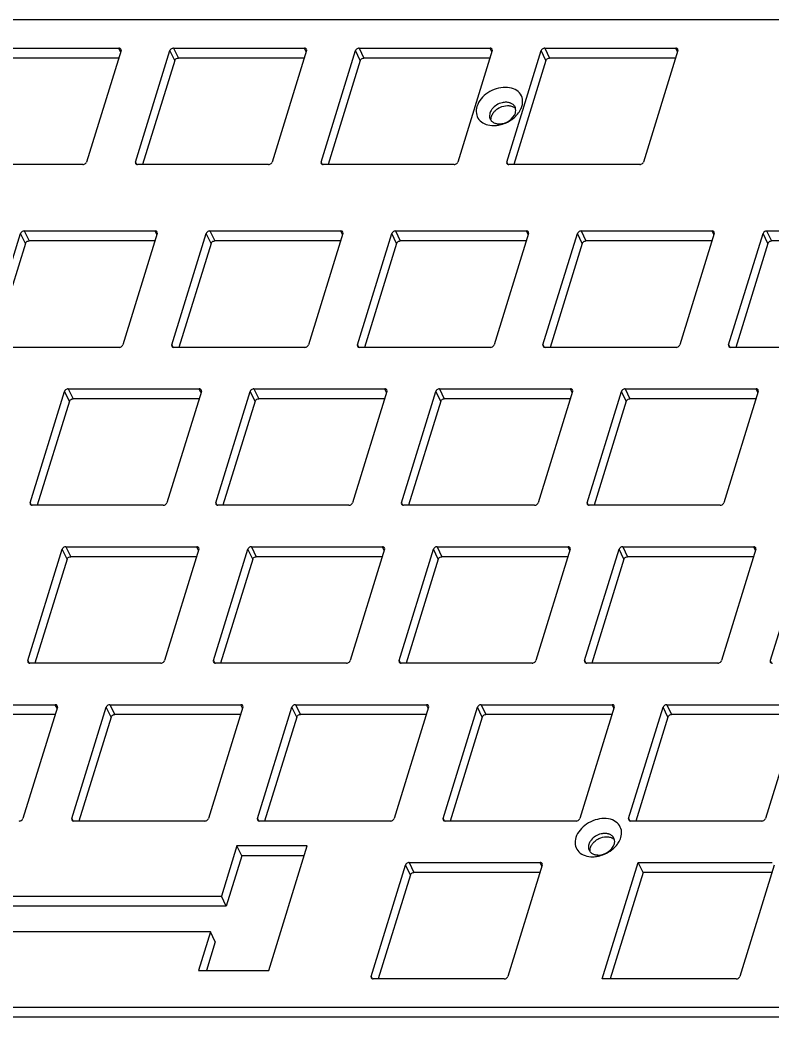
# Model space of a CAD drawing. Header units: inches. Extents: x -1111 to 11437, y -3682 to 971.
# Drawn here: x 8801.1 to 8872, y -3432.1 to -3338.1 of the extents above; entities that cross this region are included whole.
import ezdxf

# ---------------------------------------------------------------- set-up
doc = ezdxf.new("R2010")
doc.units = ezdxf.units.IN
doc.header["$LTSCALE"] = 1.21
doc.header["$MEASUREMENT"] = 0
doc.layers.get('0').update_dxf_attribs({"linetype": 'CONTINUOUS'})

msp = doc.modelspace()

# ---------------------------------------------------------------- linework, layer by layer
at = {"color": 7, "linetype": 'Continuous'}
for p, q in [((9000.573, -3338.107), (8684.095, -3338.107)), ((8798.029, -3340.767), (8810.381, -3340.767)), ((8810.581, -3340.998), (8807.335, -3351.502)), ((8810.548, -3341.106), (8810.381, -3340.767)), ((8811.94, -3351.502), (8815.187, -3340.998)), ((8815.644, -3341.93), (8815.187, -3340.998)), ((8815.53, -3340.767), (8815.987, -3341.699)), ((8815.53, -3340.767), (8827.881, -3340.767)), ((8828.081, -3340.998), (8824.835, -3351.502)), ((8828.048, -3341.106), (8827.881, -3340.767)), ((8829.441, -3351.502), (8832.687, -3340.998)), ((8833.144, -3341.93), (8832.687, -3340.998)), ((8833.03, -3340.767), (8833.487, -3341.699)), ((8833.03, -3340.767), (8845.381, -3340.767)), ((8845.582, -3340.998), (8842.335, -3351.502)), ((8845.548, -3341.106), (8845.381, -3340.767)), ((8846.941, -3351.502), (8850.187, -3340.998)), ((8850.644, -3341.93), (8850.187, -3340.998)), ((8850.53, -3340.767), (8862.881, -3340.767)), ((8850.53, -3340.767), (8850.988, -3341.699)), ((8863.082, -3340.998), (8859.836, -3351.502)), ((8863.048, -3341.106), (8862.881, -3340.767)), ((8810.364, -3341.699), (8798.487, -3341.699)), ((8815.644, -3341.93), (8812.615, -3351.733)), ((8827.865, -3341.699), (8815.987, -3341.699)), ((8833.144, -3341.93), (8830.115, -3351.733)), ((8845.365, -3341.699), (8833.487, -3341.699)), ((8850.644, -3341.93), (8847.615, -3351.733)), ((8862.865, -3341.699), (8850.988, -3341.699)), ((8806.992, -3351.733), (8794.641, -3351.733)), ((8811.94, -3351.502), (8812.042, -3351.709)), ((8824.492, -3351.733), (8812.141, -3351.733)), ((8829.441, -3351.502), (8829.542, -3351.709)), ((8841.992, -3351.733), (8829.641, -3351.733)), ((8846.941, -3351.502), (8847.042, -3351.709)), ((8859.492, -3351.733), (8847.141, -3351.733)), ((8797.864, -3368.738), (8801.11, -3358.233)), ((8801.568, -3359.166), (8801.11, -3358.233)), ((8801.453, -3358.002), (8801.911, -3358.935)), ((8801.453, -3358.002), (8813.805, -3358.002)), ((8814.005, -3358.233), (8810.759, -3368.738)), ((8813.971, -3358.342), (8813.805, -3358.002)), ((8815.364, -3368.738), (8818.61, -3358.233)), ((8819.068, -3359.166), (8818.61, -3358.233)), ((8818.953, -3358.002), (8819.411, -3358.935)), ((8818.953, -3358.002), (8831.305, -3358.002)), ((8831.505, -3358.233), (8828.259, -3368.738)), ((8831.472, -3358.342), (8831.305, -3358.002)), ((8832.864, -3368.738), (8836.11, -3358.233)), ((8836.568, -3359.166), (8836.11, -3358.233)), ((8836.454, -3358.002), (8836.911, -3358.935)), ((8836.454, -3358.002), (8848.805, -3358.002)), ((8849.005, -3358.233), (8845.759, -3368.738)), ((8848.972, -3358.342), (8848.805, -3358.002)), ((8850.365, -3368.738), (8853.611, -3358.233)), ((8854.068, -3359.166), (8853.611, -3358.233)), ((8853.954, -3358.002), (8866.305, -3358.002)), ((8853.954, -3358.002), (8854.411, -3358.935)), ((8866.506, -3358.233), (8863.259, -3368.738)), ((8866.472, -3358.342), (8866.305, -3358.002)), ((8867.865, -3368.738), (8871.111, -3358.233)), ((8871.568, -3359.166), (8871.111, -3358.233)), ((8871.454, -3358.002), (8883.805, -3358.002)), ((8871.454, -3358.002), (8871.912, -3358.935)), ((8801.568, -3359.166), (8798.538, -3368.969)), ((8813.788, -3358.935), (8801.911, -3358.935)), ((8819.068, -3359.166), (8816.039, -3368.969)), ((8831.288, -3358.935), (8819.411, -3358.935)), ((8836.568, -3359.166), (8833.539, -3368.969)), ((8848.789, -3358.935), (8836.911, -3358.935)), ((8854.068, -3359.166), (8851.039, -3368.969)), ((8866.289, -3358.935), (8854.411, -3358.935)), ((8871.568, -3359.166), (8868.539, -3368.969)), ((8883.789, -3358.935), (8871.912, -3358.935)), ((8810.416, -3368.969), (8798.064, -3368.969)), ((8815.364, -3368.738), (8815.466, -3368.945)), ((8827.916, -3368.969), (8815.565, -3368.969)), ((8832.864, -3368.738), (8832.966, -3368.945)), ((8845.416, -3368.969), (8833.065, -3368.969)), ((8850.365, -3368.738), (8850.466, -3368.945)), ((8862.916, -3368.969), (8850.565, -3368.969)), ((8867.865, -3368.738), (8867.966, -3368.945)), ((8880.416, -3368.969), (8868.065, -3368.969)), ((8802.015, -3383.621), (8805.261, -3373.117)), ((8805.719, -3374.049), (8805.261, -3373.117)), ((8805.604, -3372.886), (8806.062, -3373.818)), ((8805.604, -3372.886), (8817.956, -3372.886)), ((8818.156, -3373.117), (8814.91, -3383.621)), ((8818.122, -3373.225), (8817.956, -3372.886)), ((8819.515, -3383.621), (8822.761, -3373.117)), ((8823.219, -3374.049), (8822.761, -3373.117)), ((8823.104, -3372.886), (8823.562, -3373.818)), ((8823.104, -3372.886), (8835.456, -3372.886)), ((8835.656, -3373.117), (8832.41, -3383.621)), ((8835.622, -3373.225), (8835.456, -3372.886)), ((8837.015, -3383.621), (8840.261, -3373.117)), ((8840.719, -3374.049), (8840.261, -3373.117)), ((8840.604, -3372.886), (8852.956, -3372.886)), ((8840.604, -3372.886), (8841.062, -3373.818)), ((8853.156, -3373.117), (8849.91, -3383.621)), ((8853.123, -3373.225), (8852.956, -3372.886)), ((8854.515, -3383.621), (8857.761, -3373.117)), ((8858.219, -3374.049), (8857.761, -3373.117)), ((8858.105, -3372.886), (8870.456, -3372.886)), ((8858.105, -3372.886), (8858.562, -3373.818)), ((8870.656, -3373.117), (8867.41, -3383.621)), ((8870.623, -3373.225), (8870.456, -3372.886)), ((8805.719, -3374.049), (8802.689, -3383.852)), ((8817.939, -3373.818), (8806.062, -3373.818)), ((8823.219, -3374.049), (8820.189, -3383.852)), ((8835.439, -3373.818), (8823.562, -3373.818)), ((8840.719, -3374.049), (8837.69, -3383.852)), ((8852.939, -3373.818), (8841.062, -3373.818)), ((8858.219, -3374.049), (8855.19, -3383.852)), ((8870.44, -3373.818), (8858.562, -3373.818)), ((8802.015, -3383.621), (8802.116, -3383.828)), ((8819.515, -3383.621), (8819.616, -3383.828)), ((8837.015, -3383.621), (8837.117, -3383.828)), ((8854.515, -3383.621), (8854.617, -3383.828)), ((8814.567, -3383.852), (8802.215, -3383.852)), ((8832.067, -3383.852), (8819.715, -3383.852)), ((8849.567, -3383.852), (8837.216, -3383.852)), ((8867.067, -3383.852), (8854.716, -3383.852)), ((8801.791, -3398.504), (8805.037, -3388)), ((8805.494, -3388.932), (8805.037, -3388)), ((8805.38, -3387.769), (8805.837, -3388.701)), ((8805.38, -3387.769), (8817.731, -3387.769)), ((8817.932, -3388), (8814.686, -3398.504)), ((8817.898, -3388.109), (8817.731, -3387.769)), ((8819.291, -3398.504), (8822.537, -3388)), ((8822.995, -3388.932), (8822.537, -3388)), ((8822.88, -3387.769), (8835.231, -3387.769)), ((8822.88, -3387.769), (8823.338, -3388.701)), ((8835.432, -3388), (8832.186, -3398.504)), ((8835.398, -3388.109), (8835.231, -3387.769)), ((8836.791, -3398.504), (8840.037, -3388)), ((8840.495, -3388.932), (8840.037, -3388)), ((8840.38, -3387.769), (8852.732, -3387.769)), ((8840.38, -3387.769), (8840.838, -3388.701)), ((8852.932, -3388), (8849.686, -3398.504)), ((8852.898, -3388.109), (8852.732, -3387.769)), ((8854.291, -3398.504), (8857.537, -3388)), ((8857.995, -3388.932), (8857.537, -3388)), ((8857.88, -3387.769), (8870.232, -3387.769)), ((8857.88, -3387.769), (8858.338, -3388.701)), ((8870.432, -3388), (8867.186, -3398.504)), ((8870.399, -3388.109), (8870.232, -3387.769)), ((8875.037, -3388), (8871.791, -3398.504)), ((8805.494, -3388.932), (8802.465, -3398.735)), ((8817.715, -3388.701), (8805.837, -3388.701)), ((8822.995, -3388.932), (8819.965, -3398.735)), ((8835.215, -3388.701), (8823.338, -3388.701)), ((8840.495, -3388.932), (8837.465, -3398.735)), ((8852.715, -3388.701), (8840.838, -3388.701)), ((8857.995, -3388.932), (8854.965, -3398.735)), ((8870.215, -3388.701), (8858.338, -3388.701)), ((8801.791, -3398.504), (8801.892, -3398.711)), ((8814.342, -3398.735), (8801.991, -3398.735)), ((8819.291, -3398.504), (8819.392, -3398.711)), ((8831.843, -3398.735), (8819.491, -3398.735)), ((8836.791, -3398.504), (8836.892, -3398.711)), ((8849.343, -3398.735), (8836.991, -3398.735)), ((8854.291, -3398.504), (8854.393, -3398.711)), ((8866.843, -3398.735), (8854.491, -3398.735)), ((8871.791, -3398.504), (8871.893, -3398.711)), ((8792.031, -3402.652), (8804.382, -3402.652)), ((8804.582, -3402.883), (8801.336, -3413.387)), ((8804.549, -3402.992), (8804.382, -3402.652)), ((8805.941, -3413.387), (8809.188, -3402.883)), ((8809.645, -3403.815), (8809.188, -3402.883)), ((8809.531, -3402.652), (8809.988, -3403.584)), ((8809.531, -3402.652), (8821.882, -3402.652)), ((8822.082, -3402.883), (8818.836, -3413.387)), ((8822.049, -3402.992), (8821.882, -3402.652)), ((8823.442, -3413.387), (8826.688, -3402.883)), ((8827.145, -3403.815), (8826.688, -3402.883)), ((8827.031, -3402.652), (8839.382, -3402.652)), ((8827.031, -3402.652), (8827.488, -3403.584)), ((8839.583, -3402.883), (8836.337, -3413.387)), ((8839.549, -3402.992), (8839.382, -3402.652)), ((8840.942, -3413.387), (8844.188, -3402.883)), ((8844.645, -3403.815), (8844.188, -3402.883)), ((8844.531, -3402.652), (8856.882, -3402.652)), ((8844.531, -3402.652), (8844.989, -3403.584)), ((8857.083, -3402.883), (8853.837, -3413.387)), ((8857.049, -3402.992), (8856.882, -3402.652)), ((8858.442, -3413.387), (8861.688, -3402.883)), ((8862.146, -3403.815), (8861.688, -3402.883)), ((8862.031, -3402.652), (8874.383, -3402.652)), ((8862.031, -3402.652), (8862.489, -3403.584)), ((8874.583, -3402.883), (8871.337, -3413.387)), ((8804.366, -3403.584), (8792.488, -3403.584)), ((8809.645, -3403.815), (8806.616, -3413.619)), ((8821.866, -3403.584), (8809.988, -3403.584)), ((8827.145, -3403.815), (8824.116, -3413.619)), ((8839.366, -3403.584), (8827.488, -3403.584)), ((8844.645, -3403.815), (8841.616, -3413.619)), ((8856.866, -3403.584), (8844.989, -3403.584)), ((8862.146, -3403.815), (8859.116, -3413.619)), ((8874.366, -3403.584), (8862.489, -3403.584)), ((8805.941, -3413.387), (8806.043, -3413.594)), ((8818.493, -3413.619), (8806.142, -3413.619)), ((8823.442, -3413.387), (8823.543, -3413.594)), ((8835.993, -3413.619), (8823.642, -3413.619)), ((8840.942, -3413.387), (8841.043, -3413.594)), ((8853.494, -3413.619), (8841.142, -3413.619)), ((8858.442, -3413.387), (8858.543, -3413.594)), ((8870.994, -3413.619), (8858.642, -3413.619)), ((8821.516, -3415.969), (8820.051, -3420.708)), ((8828.147, -3415.969), (8821.516, -3415.969)), ((8821.973, -3416.901), (8821.516, -3415.969)), ((8824.516, -3427.718), (8828.147, -3415.969)), ((8821.973, -3416.901), (8820.509, -3421.64)), ((8827.859, -3416.901), (8821.973, -3416.901)), ((8837.744, -3417.535), (8850.096, -3417.535)), ((8837.744, -3417.535), (8838.202, -3418.468)), ((8850.262, -3417.875), (8850.096, -3417.535)), ((8855.959, -3428.502), (8859.348, -3417.535)), ((8859.348, -3417.535), (8871.971, -3417.535)), ((8859.805, -3418.468), (8859.348, -3417.535)), ((8834.155, -3428.271), (8837.401, -3417.766)), ((8837.859, -3418.699), (8837.401, -3417.766)), ((8850.079, -3418.468), (8838.202, -3418.468)), ((8850.296, -3417.766), (8847.05, -3428.271)), ((8859.805, -3418.468), (8856.705, -3428.502)), ((8871.954, -3418.468), (8859.805, -3418.468)), ((8872.171, -3417.766), (8868.925, -3428.271)), ((8837.859, -3418.699), (8834.829, -3428.502)), ((8783.761, -3420.708), (8820.051, -3420.708)), ((8820.509, -3421.64), (8820.051, -3420.708)), ((8820.509, -3421.64), (8784.219, -3421.64)), ((8819.01, -3424.076), (8782.721, -3424.076)), ((8819.01, -3424.076), (8817.885, -3427.718)), ((8819.468, -3425.008), (8819.01, -3424.076)), ((8819.468, -3425.008), (8818.63, -3427.718)), ((8817.885, -3427.718), (8824.516, -3427.718)), ((8834.155, -3428.271), (8834.256, -3428.477)), ((8846.707, -3428.502), (8834.355, -3428.502)), ((8868.582, -3428.502), (8855.959, -3428.502)), ((8655.338, -3431.167), (8971.815, -3431.167)), ((8972.273, -3432.099), (8655.795, -3432.099))]:
    msp.add_line(p, q, dxfattribs=at)
for centre in [(8846.015, -3347.151), (8855.342, -3416.074)]:
    msp.add_arc(centre, 0.691, 206.2212, 221.04856, dxfattribs=at)
for points, knots in [([(8810.574, -3340.868), (8810.559, -3340.836), (8810.499, -3340.78), (8810.422, -3340.767), (8810.381, -3340.767)], [0, 0, 0, 0, 0.463693, 1, 1, 1, 1]), ([(8815.53, -3340.767), (8815.493, -3340.767), (8815.352, -3340.79), (8815.218, -3340.897), (8815.187, -3340.998)], [0, 0, 0, 0, 0.259097, 1, 1, 1, 1]), ([(8828.075, -3340.868), (8828.059, -3340.836), (8827.999, -3340.78), (8827.922, -3340.767), (8827.881, -3340.767)], [0, 0, 0, 0, 0.463693, 1, 1, 1, 1]), ([(8833.03, -3340.767), (8832.993, -3340.767), (8832.852, -3340.79), (8832.718, -3340.897), (8832.687, -3340.998)], [0, 0, 0, 0, 0.259097, 1, 1, 1, 1]), ([(8845.575, -3340.868), (8845.559, -3340.836), (8845.5, -3340.78), (8845.422, -3340.767), (8845.381, -3340.767)], [0, 0, 0, 0, 0.463693, 1, 1, 1, 1]), ([(8850.53, -3340.767), (8850.493, -3340.767), (8850.353, -3340.79), (8850.218, -3340.897), (8850.187, -3340.998)], [0, 0, 0, 0, 0.259097, 1, 1, 1, 1]), ([(8863.075, -3340.868), (8863.059, -3340.836), (8863, -3340.78), (8862.922, -3340.767), (8862.881, -3340.767)], [0, 0, 0, 0, 0.463693, 1, 1, 1, 1]), ([(8815.644, -3341.93), (8815.654, -3341.898), (8815.726, -3341.772), (8815.878, -3341.699), (8815.987, -3341.699)], [0, 0, 0, 0, 0.23471, 1, 1, 1, 1]), ([(8833.144, -3341.93), (8833.154, -3341.898), (8833.226, -3341.772), (8833.378, -3341.699), (8833.487, -3341.699)], [0, 0, 0, 0, 0.23471, 1, 1, 1, 1]), ([(8850.644, -3341.93), (8850.654, -3341.898), (8850.726, -3341.772), (8850.878, -3341.699), (8850.988, -3341.699)], [0, 0, 0, 0, 0.23471, 1, 1, 1, 1]), ([(8848.376, -3346.262), (8848.444, -3346.041), (8848.493, -3345.576), (8848.187, -3344.935), (8847.57, -3344.536), (8846.785, -3344.415), (8845.936, -3344.562), (8844.914, -3345.052), (8844.299, -3345.743), (8844.139, -3346.262)], [0, 0, 0, 0, 0.11158, 0.216046, 0.327089, 0.453024, 0.592442, 0.737252, 1, 1, 1, 1]), ([(8846.877, -3345.865), (8846.756, -3345.865), (8846.268, -3345.927), (8845.806, -3346.205), (8845.577, -3346.493)], [0, 0, 0, 0, 0.247268, 1, 1, 1, 1]), ([(8847.312, -3345.942), (8847.279, -3345.929), (8847.138, -3345.883), (8846.989, -3345.865), (8846.877, -3345.865)], [0, 0, 0, 0, 0.239429, 1, 1, 1, 1]), ([(8847.73, -3346.31), (8847.689, -3346.229), (8847.57, -3346.075), (8847.402, -3345.978), (8847.312, -3345.942)], [0, 0, 0, 0, 0.483209, 1, 1, 1, 1]), ([(8844.139, -3346.262), (8844.074, -3346.472), (8844.023, -3346.912), (8844.286, -3347.53), (8844.84, -3347.941), (8845.298, -3348.042), (8845.54, -3348.058)], [0, 0, 0, 0, 0.249051, 0.481731, 0.725689, 1, 1, 1, 1]), ([(8845.365, -3346.883), (8845.355, -3346.916), (8845.323, -3347.043), (8845.319, -3347.178), (8845.336, -3347.273)], [0, 0, 0, 0, 0.260925, 1, 1, 1, 1]), ([(8845.577, -3346.493), (8845.553, -3346.524), (8845.465, -3346.644), (8845.397, -3346.779), (8845.365, -3346.883)], [0, 0, 0, 0, 0.262303, 1, 1, 1, 1]), ([(8845.518, -3347.194), (8845.528, -3347.16), (8845.58, -3347.02), (8845.66, -3346.891), (8845.731, -3346.802)], [0, 0, 0, 0, 0.238015, 1, 1, 1, 1]), ([(8845.731, -3346.802), (8845.756, -3346.771), (8845.863, -3346.648), (8845.989, -3346.543), (8846.091, -3346.474)], [0, 0, 0, 0, 0.243595, 1, 1, 1, 1]), ([(8846.091, -3346.474), (8846.161, -3346.427), (8846.447, -3346.263), (8846.78, -3346.177), (8847.025, -3346.176)], [0, 0, 0, 0, 0.256059, 1, 1, 1, 1]), ([(8846.248, -3347.901), (8846.576, -3347.901), (8847.214, -3347.692), (8847.669, -3347.176), (8847.76, -3346.883)], [0, 0, 0, 0, 0.516982, 1, 1, 1, 1]), ([(8847.025, -3346.176), (8847.064, -3346.176), (8847.211, -3346.181), (8847.358, -3346.212), (8847.459, -3346.251)], [0, 0, 0, 0, 0.261912, 1, 1, 1, 1]), ([(8847.459, -3346.251), (8847.491, -3346.264), (8847.61, -3346.317), (8847.717, -3346.397), (8847.78, -3346.469)], [0, 0, 0, 0, 0.261757, 1, 1, 1, 1]), ([(8847.523, -3347.419), (8847.574, -3347.38), (8847.771, -3347.218), (8847.946, -3347.03), (8848.058, -3346.878)], [0, 0, 0, 0, 0.256573, 1, 1, 1, 1]), ([(8847.76, -3346.883), (8847.77, -3346.851), (8847.802, -3346.724), (8847.806, -3346.589), (8847.789, -3346.493)], [0, 0, 0, 0, 0.260925, 1, 1, 1, 1]), ([(8848.058, -3346.878), (8848.094, -3346.829), (8848.224, -3346.637), (8848.325, -3346.425), (8848.376, -3346.262)], [0, 0, 0, 0, 0.261044, 1, 1, 1, 1]), ([(8845.494, -3347.604), (8845.515, -3347.628), (8845.607, -3347.72), (8845.722, -3347.788), (8845.814, -3347.824)], [0, 0, 0, 0, 0.241096, 1, 1, 1, 1]), ([(8845.814, -3347.824), (8845.846, -3347.837), (8845.987, -3347.884), (8846.136, -3347.901), (8846.248, -3347.901)], [0, 0, 0, 0, 0.239429, 1, 1, 1, 1]), ([(8846.077, -3348.036), (8846.141, -3348.027), (8846.4, -3347.98), (8846.652, -3347.899), (8846.835, -3347.822)], [0, 0, 0, 0, 0.245998, 1, 1, 1, 1]), ([(8845.54, -3348.058), (8845.584, -3348.061), (8845.763, -3348.068), (8845.943, -3348.055), (8846.077, -3348.036)], [0, 0, 0, 0, 0.244279, 1, 1, 1, 1]), ([(8806.992, -3351.733), (8807.029, -3351.733), (8807.169, -3351.71), (8807.304, -3351.603), (8807.335, -3351.502)], [0, 0, 0, 0, 0.259097, 1, 1, 1, 1]), ([(8824.492, -3351.733), (8824.529, -3351.733), (8824.67, -3351.71), (8824.804, -3351.603), (8824.835, -3351.502)], [0, 0, 0, 0, 0.259097, 1, 1, 1, 1]), ([(8841.992, -3351.733), (8842.029, -3351.733), (8842.17, -3351.71), (8842.304, -3351.603), (8842.335, -3351.502)], [0, 0, 0, 0, 0.259097, 1, 1, 1, 1]), ([(8859.492, -3351.733), (8859.529, -3351.733), (8859.67, -3351.71), (8859.804, -3351.603), (8859.836, -3351.502)], [0, 0, 0, 0, 0.259097, 1, 1, 1, 1]), ([(8801.453, -3358.002), (8801.416, -3358.002), (8801.276, -3358.026), (8801.141, -3358.133), (8801.11, -3358.233)], [0, 0, 0, 0, 0.259097, 1, 1, 1, 1]), ([(8813.998, -3358.103), (8813.983, -3358.072), (8813.923, -3358.016), (8813.845, -3358.002), (8813.805, -3358.002)], [0, 0, 0, 0, 0.463693, 1, 1, 1, 1]), ([(8818.953, -3358.002), (8818.917, -3358.002), (8818.776, -3358.026), (8818.641, -3358.133), (8818.61, -3358.233)], [0, 0, 0, 0, 0.259097, 1, 1, 1, 1]), ([(8831.498, -3358.103), (8831.483, -3358.072), (8831.423, -3358.016), (8831.345, -3358.002), (8831.305, -3358.002)], [0, 0, 0, 0, 0.463693, 1, 1, 1, 1]), ([(8836.454, -3358.002), (8836.417, -3358.002), (8836.276, -3358.026), (8836.142, -3358.133), (8836.11, -3358.233)], [0, 0, 0, 0, 0.259097, 1, 1, 1, 1]), ([(8848.998, -3358.103), (8848.983, -3358.072), (8848.923, -3358.016), (8848.846, -3358.002), (8848.805, -3358.002)], [0, 0, 0, 0, 0.463693, 1, 1, 1, 1]), ([(8853.954, -3358.002), (8853.917, -3358.002), (8853.776, -3358.026), (8853.642, -3358.133), (8853.611, -3358.233)], [0, 0, 0, 0, 0.259097, 1, 1, 1, 1]), ([(8866.499, -3358.103), (8866.483, -3358.072), (8866.424, -3358.016), (8866.346, -3358.002), (8866.305, -3358.002)], [0, 0, 0, 0, 0.463693, 1, 1, 1, 1]), ([(8871.454, -3358.002), (8871.417, -3358.002), (8871.277, -3358.026), (8871.142, -3358.133), (8871.111, -3358.233)], [0, 0, 0, 0, 0.259097, 1, 1, 1, 1]), ([(8801.568, -3359.166), (8801.578, -3359.134), (8801.649, -3359.008), (8801.802, -3358.935), (8801.911, -3358.935)], [0, 0, 0, 0, 0.23471, 1, 1, 1, 1]), ([(8819.068, -3359.166), (8819.078, -3359.134), (8819.15, -3359.008), (8819.302, -3358.935), (8819.411, -3358.935)], [0, 0, 0, 0, 0.23471, 1, 1, 1, 1]), ([(8836.568, -3359.166), (8836.578, -3359.134), (8836.65, -3359.008), (8836.802, -3358.935), (8836.911, -3358.935)], [0, 0, 0, 0, 0.23471, 1, 1, 1, 1]), ([(8854.068, -3359.166), (8854.078, -3359.134), (8854.15, -3359.008), (8854.302, -3358.935), (8854.411, -3358.935)], [0, 0, 0, 0, 0.23471, 1, 1, 1, 1]), ([(8871.568, -3359.166), (8871.578, -3359.134), (8871.65, -3359.008), (8871.802, -3358.935), (8871.912, -3358.935)], [0, 0, 0, 0, 0.23471, 1, 1, 1, 1]), ([(8810.416, -3368.969), (8810.453, -3368.969), (8810.593, -3368.946), (8810.728, -3368.839), (8810.759, -3368.738)], [0, 0, 0, 0, 0.259097, 1, 1, 1, 1]), ([(8827.916, -3368.969), (8827.953, -3368.969), (8828.093, -3368.946), (8828.228, -3368.839), (8828.259, -3368.738)], [0, 0, 0, 0, 0.259097, 1, 1, 1, 1]), ([(8845.416, -3368.969), (8845.453, -3368.969), (8845.593, -3368.946), (8845.728, -3368.839), (8845.759, -3368.738)], [0, 0, 0, 0, 0.259097, 1, 1, 1, 1]), ([(8862.916, -3368.969), (8862.953, -3368.969), (8863.094, -3368.946), (8863.228, -3368.839), (8863.259, -3368.738)], [0, 0, 0, 0, 0.259097, 1, 1, 1, 1]), ([(8805.604, -3372.886), (8805.567, -3372.886), (8805.427, -3372.909), (8805.292, -3373.016), (8805.261, -3373.117)], [0, 0, 0, 0, 0.259097, 1, 1, 1, 1]), ([(8818.149, -3372.987), (8818.134, -3372.955), (8818.074, -3372.899), (8817.996, -3372.886), (8817.956, -3372.886)], [0, 0, 0, 0, 0.463693, 1, 1, 1, 1]), ([(8823.104, -3372.886), (8823.067, -3372.886), (8822.927, -3372.909), (8822.792, -3373.016), (8822.761, -3373.117)], [0, 0, 0, 0, 0.259097, 1, 1, 1, 1]), ([(8835.649, -3372.987), (8835.634, -3372.955), (8835.574, -3372.899), (8835.496, -3372.886), (8835.456, -3372.886)], [0, 0, 0, 0, 0.463693, 1, 1, 1, 1]), ([(8840.604, -3372.886), (8840.568, -3372.886), (8840.427, -3372.909), (8840.292, -3373.016), (8840.261, -3373.117)], [0, 0, 0, 0, 0.259097, 1, 1, 1, 1]), ([(8853.149, -3372.987), (8853.134, -3372.955), (8853.074, -3372.899), (8852.996, -3372.886), (8852.956, -3372.886)], [0, 0, 0, 0, 0.463693, 1, 1, 1, 1]), ([(8858.105, -3372.886), (8858.068, -3372.886), (8857.927, -3372.909), (8857.793, -3373.016), (8857.761, -3373.117)], [0, 0, 0, 0, 0.259097, 1, 1, 1, 1]), ([(8870.649, -3372.987), (8870.634, -3372.955), (8870.574, -3372.899), (8870.497, -3372.886), (8870.456, -3372.886)], [0, 0, 0, 0, 0.463693, 1, 1, 1, 1]), ([(8805.719, -3374.049), (8805.728, -3374.017), (8805.8, -3373.891), (8805.952, -3373.818), (8806.062, -3373.818)], [0, 0, 0, 0, 0.23471, 1, 1, 1, 1]), ([(8823.219, -3374.049), (8823.229, -3374.017), (8823.3, -3373.891), (8823.453, -3373.818), (8823.562, -3373.818)], [0, 0, 0, 0, 0.23471, 1, 1, 1, 1]), ([(8840.719, -3374.049), (8840.729, -3374.017), (8840.801, -3373.891), (8840.953, -3373.818), (8841.062, -3373.818)], [0, 0, 0, 0, 0.23471, 1, 1, 1, 1]), ([(8858.219, -3374.049), (8858.229, -3374.017), (8858.301, -3373.891), (8858.453, -3373.818), (8858.562, -3373.818)], [0, 0, 0, 0, 0.23471, 1, 1, 1, 1]), ([(8814.567, -3383.852), (8814.604, -3383.852), (8814.744, -3383.829), (8814.879, -3383.722), (8814.91, -3383.621)], [0, 0, 0, 0, 0.259097, 1, 1, 1, 1]), ([(8832.067, -3383.852), (8832.104, -3383.852), (8832.244, -3383.829), (8832.379, -3383.722), (8832.41, -3383.621)], [0, 0, 0, 0, 0.259097, 1, 1, 1, 1]), ([(8849.567, -3383.852), (8849.604, -3383.852), (8849.744, -3383.829), (8849.879, -3383.722), (8849.91, -3383.621)], [0, 0, 0, 0, 0.259097, 1, 1, 1, 1]), ([(8867.067, -3383.852), (8867.104, -3383.852), (8867.244, -3383.829), (8867.379, -3383.722), (8867.41, -3383.621)], [0, 0, 0, 0, 0.259097, 1, 1, 1, 1]), ([(8805.38, -3387.769), (8805.343, -3387.769), (8805.203, -3387.792), (8805.068, -3387.899), (8805.037, -3388)], [0, 0, 0, 0, 0.259097, 1, 1, 1, 1]), ([(8817.925, -3387.87), (8817.909, -3387.838), (8817.85, -3387.783), (8817.772, -3387.769), (8817.731, -3387.769)], [0, 0, 0, 0, 0.463693, 1, 1, 1, 1]), ([(8822.88, -3387.769), (8822.843, -3387.769), (8822.703, -3387.792), (8822.568, -3387.899), (8822.537, -3388)], [0, 0, 0, 0, 0.259097, 1, 1, 1, 1]), ([(8835.425, -3387.87), (8835.41, -3387.838), (8835.35, -3387.783), (8835.272, -3387.769), (8835.231, -3387.769)], [0, 0, 0, 0, 0.463693, 1, 1, 1, 1]), ([(8840.38, -3387.769), (8840.343, -3387.769), (8840.203, -3387.792), (8840.068, -3387.899), (8840.037, -3388)], [0, 0, 0, 0, 0.259097, 1, 1, 1, 1]), ([(8852.925, -3387.87), (8852.91, -3387.838), (8852.85, -3387.783), (8852.772, -3387.769), (8852.732, -3387.769)], [0, 0, 0, 0, 0.463693, 1, 1, 1, 1]), ([(8857.88, -3387.769), (8857.843, -3387.769), (8857.703, -3387.792), (8857.568, -3387.899), (8857.537, -3388)], [0, 0, 0, 0, 0.259097, 1, 1, 1, 1]), ([(8870.425, -3387.87), (8870.41, -3387.838), (8870.35, -3387.783), (8870.272, -3387.769), (8870.232, -3387.769)], [0, 0, 0, 0, 0.463693, 1, 1, 1, 1]), ([(8805.494, -3388.932), (8805.504, -3388.9), (8805.576, -3388.774), (8805.728, -3388.701), (8805.837, -3388.701)], [0, 0, 0, 0, 0.23471, 1, 1, 1, 1]), ([(8822.995, -3388.932), (8823.004, -3388.9), (8823.076, -3388.774), (8823.228, -3388.701), (8823.338, -3388.701)], [0, 0, 0, 0, 0.23471, 1, 1, 1, 1]), ([(8840.495, -3388.932), (8840.505, -3388.9), (8840.576, -3388.774), (8840.729, -3388.701), (8840.838, -3388.701)], [0, 0, 0, 0, 0.23471, 1, 1, 1, 1]), ([(8857.995, -3388.932), (8858.005, -3388.9), (8858.077, -3388.774), (8858.229, -3388.701), (8858.338, -3388.701)], [0, 0, 0, 0, 0.23471, 1, 1, 1, 1]), ([(8814.342, -3398.735), (8814.379, -3398.735), (8814.52, -3398.712), (8814.654, -3398.605), (8814.686, -3398.504)], [0, 0, 0, 0, 0.259097, 1, 1, 1, 1]), ([(8831.843, -3398.735), (8831.879, -3398.735), (8832.02, -3398.712), (8832.155, -3398.605), (8832.186, -3398.504)], [0, 0, 0, 0, 0.259097, 1, 1, 1, 1]), ([(8849.343, -3398.735), (8849.38, -3398.735), (8849.52, -3398.712), (8849.655, -3398.605), (8849.686, -3398.504)], [0, 0, 0, 0, 0.259097, 1, 1, 1, 1]), ([(8866.843, -3398.735), (8866.88, -3398.735), (8867.02, -3398.712), (8867.155, -3398.605), (8867.186, -3398.504)], [0, 0, 0, 0, 0.259097, 1, 1, 1, 1]), ([(8804.575, -3402.753), (8804.56, -3402.722), (8804.5, -3402.666), (8804.423, -3402.652), (8804.382, -3402.652)], [0, 0, 0, 0, 0.463693, 1, 1, 1, 1]), ([(8809.531, -3402.652), (8809.494, -3402.652), (8809.353, -3402.675), (8809.219, -3402.782), (8809.188, -3402.883)], [0, 0, 0, 0, 0.259097, 1, 1, 1, 1]), ([(8822.076, -3402.753), (8822.06, -3402.722), (8822, -3402.666), (8821.923, -3402.652), (8821.882, -3402.652)], [0, 0, 0, 0, 0.463693, 1, 1, 1, 1]), ([(8827.031, -3402.652), (8826.994, -3402.652), (8826.854, -3402.675), (8826.719, -3402.782), (8826.688, -3402.883)], [0, 0, 0, 0, 0.259097, 1, 1, 1, 1]), ([(8839.576, -3402.753), (8839.56, -3402.722), (8839.501, -3402.666), (8839.423, -3402.652), (8839.382, -3402.652)], [0, 0, 0, 0, 0.463693, 1, 1, 1, 1]), ([(8844.531, -3402.652), (8844.494, -3402.652), (8844.354, -3402.675), (8844.219, -3402.782), (8844.188, -3402.883)], [0, 0, 0, 0, 0.259097, 1, 1, 1, 1]), ([(8857.076, -3402.753), (8857.06, -3402.722), (8857.001, -3402.666), (8856.923, -3402.652), (8856.882, -3402.652)], [0, 0, 0, 0, 0.463693, 1, 1, 1, 1]), ([(8862.031, -3402.652), (8861.994, -3402.652), (8861.854, -3402.675), (8861.719, -3402.782), (8861.688, -3402.883)], [0, 0, 0, 0, 0.259097, 1, 1, 1, 1]), ([(8809.645, -3403.815), (8809.655, -3403.783), (8809.727, -3403.657), (8809.879, -3403.584), (8809.988, -3403.584)], [0, 0, 0, 0, 0.23471, 1, 1, 1, 1]), ([(8827.145, -3403.815), (8827.155, -3403.783), (8827.227, -3403.657), (8827.379, -3403.584), (8827.488, -3403.584)], [0, 0, 0, 0, 0.23471, 1, 1, 1, 1]), ([(8844.645, -3403.815), (8844.655, -3403.783), (8844.727, -3403.657), (8844.879, -3403.584), (8844.989, -3403.584)], [0, 0, 0, 0, 0.23471, 1, 1, 1, 1]), ([(8862.146, -3403.815), (8862.156, -3403.783), (8862.227, -3403.657), (8862.379, -3403.584), (8862.489, -3403.584)], [0, 0, 0, 0, 0.23471, 1, 1, 1, 1]), ([(8800.993, -3413.619), (8801.03, -3413.619), (8801.17, -3413.595), (8801.305, -3413.488), (8801.336, -3413.387)], [0, 0, 0, 0, 0.259097, 1, 1, 1, 1]), ([(8818.493, -3413.619), (8818.53, -3413.619), (8818.671, -3413.595), (8818.805, -3413.488), (8818.836, -3413.387)], [0, 0, 0, 0, 0.259097, 1, 1, 1, 1]), ([(8835.993, -3413.619), (8836.03, -3413.619), (8836.171, -3413.595), (8836.305, -3413.488), (8836.337, -3413.387)], [0, 0, 0, 0, 0.259097, 1, 1, 1, 1]), ([(8857.702, -3415.185), (8857.77, -3414.965), (8857.819, -3414.5), (8857.513, -3413.858), (8856.896, -3413.459), (8856.111, -3413.339), (8855.262, -3413.486), (8854.241, -3413.976), (8853.626, -3414.667), (8853.465, -3415.185)], [0, 0, 0, 0, 0.11158, 0.216046, 0.327089, 0.453024, 0.592442, 0.737252, 1, 1, 1, 1]), ([(8853.494, -3413.619), (8853.53, -3413.619), (8853.671, -3413.595), (8853.806, -3413.488), (8853.837, -3413.387)], [0, 0, 0, 0, 0.259097, 1, 1, 1, 1]), ([(8870.994, -3413.619), (8871.031, -3413.619), (8871.171, -3413.595), (8871.306, -3413.488), (8871.337, -3413.387)], [0, 0, 0, 0, 0.259097, 1, 1, 1, 1]), ([(8853.465, -3415.185), (8853.4, -3415.395), (8853.35, -3415.836), (8853.613, -3416.453), (8854.166, -3416.864), (8854.624, -3416.965), (8854.866, -3416.982)], [0, 0, 0, 0, 0.249051, 0.481731, 0.725689, 1, 1, 1, 1]), ([(8854.903, -3415.417), (8854.879, -3415.448), (8854.791, -3415.567), (8854.724, -3415.702), (8854.691, -3415.807)], [0, 0, 0, 0, 0.262303, 1, 1, 1, 1]), ([(8856.204, -3414.788), (8856.082, -3414.788), (8855.594, -3414.851), (8855.133, -3415.128), (8854.903, -3415.417)], [0, 0, 0, 0, 0.247268, 1, 1, 1, 1]), ([(8855.057, -3415.726), (8855.082, -3415.695), (8855.189, -3415.572), (8855.315, -3415.466), (8855.417, -3415.397)], [0, 0, 0, 0, 0.243595, 1, 1, 1, 1]), ([(8855.417, -3415.397), (8855.487, -3415.35), (8855.773, -3415.186), (8856.106, -3415.1), (8856.351, -3415.099)], [0, 0, 0, 0, 0.256059, 1, 1, 1, 1]), ([(8856.638, -3414.866), (8856.605, -3414.853), (8856.465, -3414.806), (8856.316, -3414.788), (8856.204, -3414.788)], [0, 0, 0, 0, 0.239429, 1, 1, 1, 1]), ([(8856.351, -3415.099), (8856.39, -3415.099), (8856.537, -3415.105), (8856.684, -3415.136), (8856.786, -3415.175)], [0, 0, 0, 0, 0.261912, 1, 1, 1, 1]), ([(8857.056, -3415.234), (8857.016, -3415.152), (8856.896, -3414.999), (8856.729, -3414.902), (8856.638, -3414.866)], [0, 0, 0, 0, 0.483209, 1, 1, 1, 1]), ([(8856.786, -3415.175), (8856.817, -3415.187), (8856.936, -3415.241), (8857.043, -3415.321), (8857.107, -3415.393)], [0, 0, 0, 0, 0.261757, 1, 1, 1, 1]), ([(8857.086, -3415.807), (8857.096, -3415.774), (8857.128, -3415.647), (8857.132, -3415.512), (8857.115, -3415.417)], [0, 0, 0, 0, 0.260925, 1, 1, 1, 1]), ([(8857.384, -3415.801), (8857.42, -3415.753), (8857.55, -3415.561), (8857.652, -3415.349), (8857.702, -3415.185)], [0, 0, 0, 0, 0.261044, 1, 1, 1, 1]), ([(8854.691, -3415.807), (8854.681, -3415.839), (8854.649, -3415.966), (8854.645, -3416.101), (8854.662, -3416.197)], [0, 0, 0, 0, 0.260925, 1, 1, 1, 1]), ([(8854.821, -3416.528), (8854.841, -3416.552), (8854.933, -3416.644), (8855.048, -3416.711), (8855.14, -3416.748)], [0, 0, 0, 0, 0.241096, 1, 1, 1, 1]), ([(8854.844, -3416.118), (8854.854, -3416.084), (8854.906, -3415.944), (8854.986, -3415.815), (8855.057, -3415.726)], [0, 0, 0, 0, 0.238015, 1, 1, 1, 1]), ([(8855.574, -3416.825), (8855.902, -3416.825), (8856.54, -3416.616), (8856.996, -3416.1), (8857.086, -3415.807)], [0, 0, 0, 0, 0.516982, 1, 1, 1, 1]), ([(8856.849, -3416.343), (8856.901, -3416.303), (8857.097, -3416.141), (8857.272, -3415.954), (8857.384, -3415.801)], [0, 0, 0, 0, 0.256573, 1, 1, 1, 1]), ([(8837.744, -3417.535), (8837.707, -3417.535), (8837.567, -3417.558), (8837.432, -3417.665), (8837.401, -3417.766)], [0, 0, 0, 0, 0.259097, 1, 1, 1, 1]), ([(8850.289, -3417.636), (8850.274, -3417.605), (8850.214, -3417.549), (8850.136, -3417.535), (8850.096, -3417.535)], [0, 0, 0, 0, 0.463693, 1, 1, 1, 1]), ([(8854.866, -3416.982), (8854.91, -3416.984), (8855.089, -3416.991), (8855.269, -3416.979), (8855.403, -3416.959)], [0, 0, 0, 0, 0.244279, 1, 1, 1, 1]), ([(8855.14, -3416.748), (8855.173, -3416.761), (8855.313, -3416.807), (8855.462, -3416.825), (8855.574, -3416.825)], [0, 0, 0, 0, 0.239429, 1, 1, 1, 1]), ([(8855.403, -3416.959), (8855.467, -3416.95), (8855.726, -3416.904), (8855.979, -3416.823), (8856.161, -3416.745)], [0, 0, 0, 0, 0.245998, 1, 1, 1, 1]), ([(8837.859, -3418.699), (8837.869, -3418.667), (8837.94, -3418.54), (8838.093, -3418.468), (8838.202, -3418.468)], [0, 0, 0, 0, 0.23471, 1, 1, 1, 1]), ([(8846.707, -3428.502), (8846.744, -3428.502), (8846.884, -3428.479), (8847.019, -3428.372), (8847.05, -3428.271)], [0, 0, 0, 0, 0.259097, 1, 1, 1, 1]), ([(8868.582, -3428.502), (8868.619, -3428.502), (8868.759, -3428.479), (8868.894, -3428.372), (8868.925, -3428.271)], [0, 0, 0, 0, 0.259097, 1, 1, 1, 1])]:
    msp.add_open_spline(points, degree=3, knots=knots, dxfattribs=at)
for points in [[(8810.581, -3340.998), (8810.594, -3340.956), (8810.593, -3340.907), (8810.574, -3340.868)], [(8828.081, -3340.998), (8828.094, -3340.956), (8828.094, -3340.907), (8828.075, -3340.868)], [(8845.582, -3340.998), (8845.594, -3340.956), (8845.594, -3340.907), (8845.575, -3340.868)], [(8863.082, -3340.998), (8863.095, -3340.956), (8863.094, -3340.907), (8863.075, -3340.868)], [(8847.789, -3346.493), (8847.778, -3346.43), (8847.758, -3346.368), (8847.73, -3346.31)], [(8845.336, -3347.273), (8845.347, -3347.336), (8845.367, -3347.398), (8845.396, -3347.456)], [(8845.477, -3347.468), (8845.476, -3347.376), (8845.49, -3347.282), (8845.518, -3347.194)], [(8846.835, -3347.822), (8847.079, -3347.718), (8847.312, -3347.582), (8847.523, -3347.419)], [(8811.94, -3351.502), (8811.928, -3351.543), (8811.928, -3351.593), (8811.947, -3351.632)], [(8811.947, -3351.632), (8811.961, -3351.661), (8811.986, -3351.686), (8812.014, -3351.702)], [(8812.014, -3351.702), (8812.052, -3351.724), (8812.097, -3351.733), (8812.141, -3351.733)], [(8829.441, -3351.502), (8829.428, -3351.543), (8829.428, -3351.593), (8829.447, -3351.632)], [(8829.447, -3351.632), (8829.462, -3351.661), (8829.486, -3351.686), (8829.514, -3351.702)], [(8829.514, -3351.702), (8829.552, -3351.724), (8829.597, -3351.733), (8829.641, -3351.733)], [(8846.941, -3351.502), (8846.928, -3351.543), (8846.929, -3351.593), (8846.948, -3351.632)], [(8846.948, -3351.632), (8846.962, -3351.661), (8846.986, -3351.686), (8847.014, -3351.702)], [(8847.014, -3351.702), (8847.052, -3351.724), (8847.098, -3351.733), (8847.141, -3351.733)], [(8814.005, -3358.233), (8814.018, -3358.192), (8814.017, -3358.142), (8813.998, -3358.103)], [(8831.505, -3358.233), (8831.518, -3358.192), (8831.517, -3358.142), (8831.498, -3358.103)], [(8849.005, -3358.233), (8849.018, -3358.192), (8849.018, -3358.142), (8848.998, -3358.103)], [(8866.506, -3358.233), (8866.518, -3358.192), (8866.518, -3358.142), (8866.499, -3358.103)], [(8815.364, -3368.738), (8815.351, -3368.779), (8815.352, -3368.829), (8815.371, -3368.868)], [(8815.371, -3368.868), (8815.385, -3368.897), (8815.41, -3368.922), (8815.438, -3368.938)], [(8815.438, -3368.938), (8815.475, -3368.959), (8815.521, -3368.969), (8815.565, -3368.969)], [(8832.864, -3368.738), (8832.852, -3368.779), (8832.852, -3368.829), (8832.871, -3368.868)], [(8832.871, -3368.868), (8832.885, -3368.897), (8832.91, -3368.922), (8832.938, -3368.938)], [(8832.938, -3368.938), (8832.976, -3368.959), (8833.021, -3368.969), (8833.065, -3368.969)], [(8850.365, -3368.738), (8850.352, -3368.779), (8850.352, -3368.829), (8850.371, -3368.868)], [(8850.371, -3368.868), (8850.386, -3368.897), (8850.41, -3368.922), (8850.438, -3368.938)], [(8850.438, -3368.938), (8850.476, -3368.959), (8850.521, -3368.969), (8850.565, -3368.969)], [(8867.865, -3368.738), (8867.852, -3368.779), (8867.853, -3368.829), (8867.872, -3368.868)], [(8867.872, -3368.868), (8867.886, -3368.897), (8867.91, -3368.922), (8867.938, -3368.938)], [(8867.938, -3368.938), (8867.976, -3368.959), (8868.022, -3368.969), (8868.065, -3368.969)], [(8818.156, -3373.117), (8818.169, -3373.075), (8818.168, -3373.026), (8818.149, -3372.987)], [(8835.656, -3373.117), (8835.669, -3373.075), (8835.668, -3373.026), (8835.649, -3372.987)], [(8853.156, -3373.117), (8853.169, -3373.075), (8853.168, -3373.026), (8853.149, -3372.987)], [(8870.656, -3373.117), (8870.669, -3373.075), (8870.669, -3373.026), (8870.649, -3372.987)], [(8802.015, -3383.621), (8802.002, -3383.662), (8802.003, -3383.712), (8802.022, -3383.751)], [(8819.515, -3383.621), (8819.502, -3383.662), (8819.503, -3383.712), (8819.522, -3383.751)], [(8837.015, -3383.621), (8837.002, -3383.662), (8837.003, -3383.712), (8837.022, -3383.751)], [(8854.515, -3383.621), (8854.503, -3383.662), (8854.503, -3383.712), (8854.522, -3383.751)], [(8802.022, -3383.751), (8802.036, -3383.78), (8802.061, -3383.805), (8802.089, -3383.821)], [(8802.089, -3383.821), (8802.126, -3383.843), (8802.172, -3383.852), (8802.215, -3383.852)], [(8819.522, -3383.751), (8819.536, -3383.78), (8819.561, -3383.805), (8819.589, -3383.821)], [(8819.589, -3383.821), (8819.626, -3383.843), (8819.672, -3383.852), (8819.715, -3383.852)], [(8837.022, -3383.751), (8837.036, -3383.78), (8837.061, -3383.805), (8837.089, -3383.821)], [(8837.089, -3383.821), (8837.126, -3383.843), (8837.172, -3383.852), (8837.216, -3383.852)], [(8854.522, -3383.751), (8854.536, -3383.78), (8854.561, -3383.805), (8854.589, -3383.821)], [(8854.589, -3383.821), (8854.627, -3383.843), (8854.672, -3383.852), (8854.716, -3383.852)], [(8817.932, -3388), (8817.944, -3387.958), (8817.944, -3387.909), (8817.925, -3387.87)], [(8835.432, -3388), (8835.445, -3387.958), (8835.444, -3387.909), (8835.425, -3387.87)], [(8852.932, -3388), (8852.945, -3387.958), (8852.944, -3387.909), (8852.925, -3387.87)], [(8870.432, -3388), (8870.445, -3387.958), (8870.444, -3387.909), (8870.425, -3387.87)], [(8801.791, -3398.504), (8801.778, -3398.546), (8801.778, -3398.595), (8801.798, -3398.634)], [(8801.798, -3398.634), (8801.812, -3398.663), (8801.836, -3398.688), (8801.864, -3398.704)], [(8801.864, -3398.704), (8801.902, -3398.726), (8801.947, -3398.735), (8801.991, -3398.735)], [(8819.291, -3398.504), (8819.278, -3398.546), (8819.279, -3398.595), (8819.298, -3398.634)], [(8819.298, -3398.634), (8819.312, -3398.663), (8819.337, -3398.688), (8819.364, -3398.704)], [(8819.364, -3398.704), (8819.402, -3398.726), (8819.448, -3398.735), (8819.491, -3398.735)], [(8836.791, -3398.504), (8836.778, -3398.546), (8836.779, -3398.595), (8836.798, -3398.634)], [(8836.798, -3398.634), (8836.812, -3398.663), (8836.837, -3398.688), (8836.865, -3398.704)], [(8836.865, -3398.704), (8836.902, -3398.726), (8836.948, -3398.735), (8836.991, -3398.735)], [(8854.291, -3398.504), (8854.278, -3398.546), (8854.279, -3398.595), (8854.298, -3398.634)], [(8854.298, -3398.634), (8854.312, -3398.663), (8854.337, -3398.688), (8854.365, -3398.704)], [(8854.365, -3398.704), (8854.402, -3398.726), (8854.448, -3398.735), (8854.491, -3398.735)], [(8871.791, -3398.504), (8871.778, -3398.546), (8871.779, -3398.595), (8871.798, -3398.634)], [(8871.798, -3398.634), (8871.812, -3398.663), (8871.837, -3398.688), (8871.865, -3398.704)], [(8871.865, -3398.704), (8871.903, -3398.726), (8871.948, -3398.735), (8871.992, -3398.735)], [(8804.582, -3402.883), (8804.595, -3402.842), (8804.594, -3402.792), (8804.575, -3402.753)], [(8822.082, -3402.883), (8822.095, -3402.842), (8822.095, -3402.792), (8822.076, -3402.753)], [(8839.583, -3402.883), (8839.595, -3402.842), (8839.595, -3402.792), (8839.576, -3402.753)], [(8857.083, -3402.883), (8857.096, -3402.842), (8857.095, -3402.792), (8857.076, -3402.753)], [(8805.941, -3413.387), (8805.929, -3413.429), (8805.929, -3413.478), (8805.948, -3413.517)], [(8805.948, -3413.517), (8805.963, -3413.546), (8805.987, -3413.571), (8806.015, -3413.587)], [(8806.015, -3413.587), (8806.053, -3413.609), (8806.098, -3413.619), (8806.142, -3413.619)], [(8823.442, -3413.387), (8823.429, -3413.429), (8823.429, -3413.478), (8823.449, -3413.517)], [(8823.449, -3413.517), (8823.463, -3413.546), (8823.487, -3413.571), (8823.515, -3413.587)], [(8823.515, -3413.587), (8823.553, -3413.609), (8823.598, -3413.619), (8823.642, -3413.619)], [(8840.942, -3413.387), (8840.929, -3413.429), (8840.93, -3413.478), (8840.949, -3413.517)], [(8840.949, -3413.517), (8840.963, -3413.546), (8840.988, -3413.571), (8841.015, -3413.587)], [(8841.015, -3413.587), (8841.053, -3413.609), (8841.099, -3413.619), (8841.142, -3413.619)], [(8858.442, -3413.387), (8858.429, -3413.429), (8858.43, -3413.478), (8858.449, -3413.517)], [(8858.449, -3413.517), (8858.463, -3413.546), (8858.488, -3413.571), (8858.516, -3413.587)], [(8858.516, -3413.587), (8858.553, -3413.609), (8858.599, -3413.619), (8858.642, -3413.619)], [(8857.115, -3415.417), (8857.104, -3415.354), (8857.084, -3415.292), (8857.056, -3415.234)], [(8854.662, -3416.197), (8854.673, -3416.26), (8854.694, -3416.322), (8854.722, -3416.38)], [(8854.804, -3416.392), (8854.802, -3416.299), (8854.817, -3416.206), (8854.844, -3416.118)], [(8856.161, -3416.745), (8856.405, -3416.641), (8856.639, -3416.505), (8856.849, -3416.343)], [(8850.296, -3417.766), (8850.309, -3417.725), (8850.308, -3417.675), (8850.289, -3417.636)], [(8834.155, -3428.271), (8834.142, -3428.312), (8834.143, -3428.362), (8834.162, -3428.401)], [(8834.162, -3428.401), (8834.176, -3428.43), (8834.201, -3428.454), (8834.229, -3428.471)], [(8834.229, -3428.471), (8834.266, -3428.492), (8834.312, -3428.502), (8834.355, -3428.502)]]:
    msp.add_open_spline(points, degree=3, dxfattribs=at)

doc.saveas('drawing.dxf')
